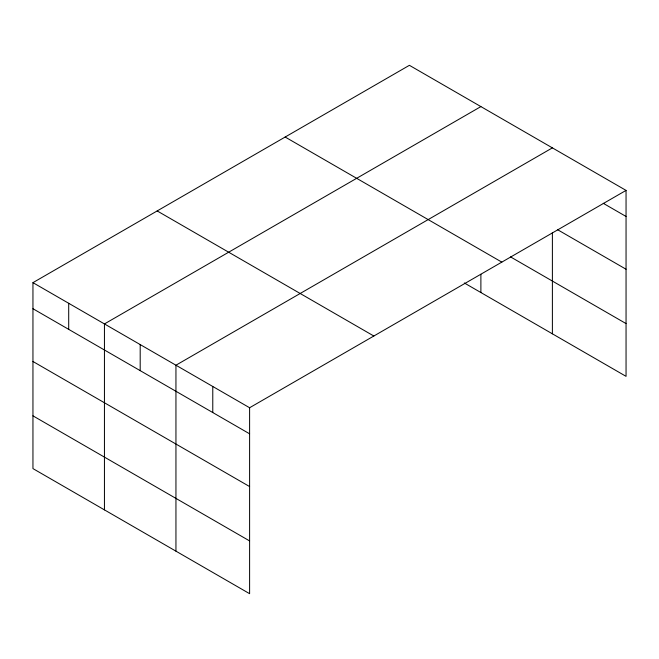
<?xml version="1.0" encoding="UTF-8"?>
<svg xmlns="http://www.w3.org/2000/svg" width="659" height="659" viewBox="0 0 659 659"><rect width="100%" height="100%" fill="white"/><g stroke="black" fill="none" stroke-linecap="round" stroke-linejoin="round"><path stroke-width="0.99" d="M32.95 282.653L249.604 407.74L249.604 593.685L32.95 468.598L32.95 282.653L409.396 65.315L626.05 190.402L626.05 376.347L464.323 282.975M480.889 106.593L104.443 323.931L104.443 509.877M552.39 147.871L175.945 365.21L175.945 551.155M249.604 407.74L626.05 190.402M603.249 203.302L626.05 216.465M557.646 229.736L626.05 269.226M510.536 256.895L626.05 323.585M285.166 137.039L501.82 262.125M157.18 210.938L373.834 336.016M32.95 308.725L249.604 433.811M32.95 361.486L249.604 486.564M32.95 415.837L249.604 540.924M552.39 232.734L552.39 333.816M480.889 274.276L480.889 292.538M212.775 386.479L212.775 412.542M140.194 344.575L140.194 370.638M68.701 303.297L68.701 329.36"/></g></svg>
